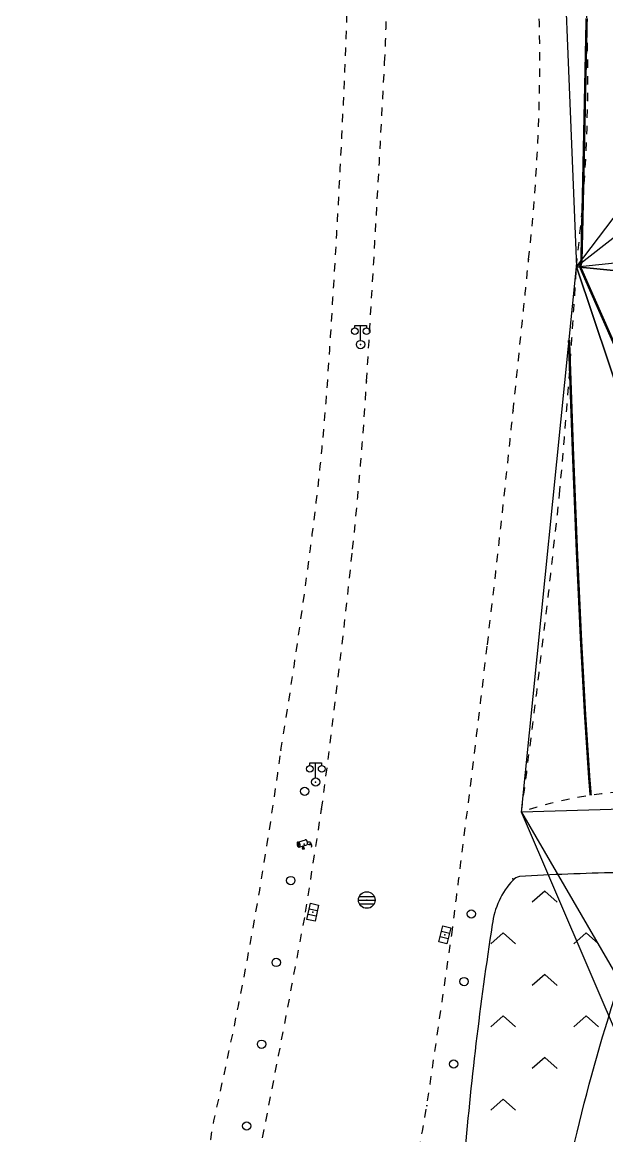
# Model space of a CAD drawing. Extents: x 1060 to 1934, y 610 to 1562.
# Drawn here: x 1060 to 1095.2, y 740.9 to 807.9 of the extents above; entities that cross this region are included whole.
import ezdxf

# ---------------------------------------------------------------- set-up
doc = ezdxf.new("R2010")
doc.units = 0
doc.header["$LTSCALE"] = 0.5
doc.header["$PDSIZE"] = 0.2
doc.linetypes.add('X6', pattern=[2, 1, -1])
doc.layers.get('0').update_dxf_attribs({"linetype": 'CONTINUOUS'})
for name, color, linetype in [('COMPONENT', 4, 'CONTINUOUS'), ('DGX', 2, 'CONTINUOUS'), ('DLDW', 11, 'CONTINUOUS'), ('DLSS', 4, 'CONTINUOUS'), ('GXYZ', 2, 'CONTINUOUS'), ('SJW', 1, 'CONTINUOUS'), ('ZBTZ', 3, 'CONTINUOUS'), ('ZDH', 1, 'CONTINUOUS')]:
    doc.layers.add(name, color=color, linetype=linetype)

# ---------------------------------------------------------------- blocks, each defined once
blk = doc.blocks.new('gc211')
for p, q in [((0, 0), (-1.5, -1.32)), ((1.5, -1.32), (0, 0))]:
    blk.add_line(p, q)
blk = doc.blocks.new('gcbj0612')
for p, q in [((-0.75, 0.26), (0.16, 0.53)), ((-0.57, -0.34), (0.34, -0.07))]:
    blk.add_line(p, q)
at = {"flags": 128}
for points in [[(-0.73, 0.26), (-0.77, 0.25), (-0.79, 0.23), (-0.81, 0.19), (-0.83, 0.15), (-0.84, 0.1), (-0.84, 0.05), (-0.84, -0.01), (-0.83, -0.07), (-0.81, -0.12), (-0.79, -0.18), (-0.77, -0.23), (-0.74, -0.27), (-0.7, -0.3), (-0.67, -0.33), (-0.63, -0.34), (-0.6, -0.34), (-0.57, -0.34), (-0.54, -0.32), (-0.51, -0.29), (-0.49, -0.25), (-0.48, -0.2), (-0.47, -0.15), (-0.47, -0.1), (-0.48, -0.04), (-0.49, 0.02), (-0.51, 0.07), (-0.54, 0.13), (-0.56, 0.17), (-0.6, 0.21), (-0.63, 0.24), (-0.67, 0.26), (-0.7, 0.27)], [(-0.71, 0.18), (-0.72, 0.17), (-0.75, 0.12), (-0.75, 0.04), (-0.74, -0.06), (-0.7, -0.15), (-0.66, -0.22), (-0.62, -0.25), (-0.6, -0.26), (-0.59, -0.24), (-0.57, -0.2), (-0.56, -0.12), (-0.58, -0.02), (-0.61, 0.08), (-0.66, 0.14), (-0.7, 0.17)]]:
    blk.add_lwpolyline(points, close=True, dxfattribs=at)
blk.add_lwpolyline([(0.3, -0.08), (0.33, -0.07), (0.36, -0.05), (0.38, -0.02), (0.4, 0.02), (0.41, 0.07), (0.42, 0.12), (0.41, 0.18), (0.41, 0.23), (0.39, 0.29), (0.37, 0.35), (0.35, 0.4), (0.32, 0.44), (0.28, 0.48), (0.25, 0.51), (0.21, 0.52), (0.18, 0.53), (0.15, 0.52)], dxfattribs=at)
at = {"extrusion": (0, 0, -1), "flags": 128}
blk.add_lwpolyline([(-0.4, 0.25), (-0.51, 0.28), (-0.61, 0.29), (-0.69, 0.27), (-0.77, 0.2), (-0.81, 0.09), (-0.82, -0.01), (-0.8, -0.06), (-0.76, -0.08), (-0.7, -0.09), (-0.64, -0.09), (-0.59, -0.07), (-0.57, -0.04), (-0.59, -0.01), (-0.63, 0.02), (-0.69, 0.03), (-0.75, 0.03), (-0.79, 0.02), (-0.84, -0.01), (-0.89, -0.1), (-0.91, -0.19), (-0.9, -0.29), (-0.87, -0.38)], dxfattribs=at)
blk.add_lwpolyline([(-0.09, -0.2), (-0.22, -0.54), (0.05, -0.54)], close=True)
blk = doc.blocks.new('gc041')
for p, q in [((-1, 0.5), (1, 0.5)), ((-1, -0.5), (-1, 0.5)), ((-0.33, 0.5), (-0.33, -0.5)), ((0.33, 0.5), (0.33, -0.5)), ((1, 0.5), (1, -0.5)), ((1, -0.5), (-1, -0.5))]:
    blk.add_line(p, q)
blk = doc.blocks.new('gcbj0103')
for p, q in [((-1, 0), (1, 0)), ((-0.9, 0.43), (0.9, 0.43)), ((-0.88, -0.47), (0.88, -0.47))]:
    blk.add_line(p, q)
blk.add_circle((0, 0), 1)
blk = doc.blocks.new('gc170')
at = {"linetype": 'Continuous'}
blk.add_circle((0, 0), 0.5, dxfattribs=at)
blk = doc.blocks.new('gc097')
for p, q in [((-0.7, 2), (-0.7, 2.3)), ((-0.7, 2.3), (0.7, 2.3)), ((0, 0.5), (0, 2.3)), ((0.7, 2.3), (0.7, 2))]:
    blk.add_line(p, q)
for centre, radius in [((-0.7, 1.6), 0.4), ((0.73, 1.6), 0.4), ((0, 0), 0.5)]:
    blk.add_circle(centre, radius)

msp = doc.modelspace()

# ---------------------------------------------------------------- linework, layer by layer
at = {"linetype": 'Continuous'}
msp.add_point((1077.662, 762.208, 10.243), dxfattribs=at)
at = {"layer": 'DGX', "color": 3, "linetype": 'Continuous', "const_width": 0.15, "elevation": 10, "flags": 128}
for points in [[(1096.178, 787.331), (1095.243, 789.442), (1094.516, 791.085), (1093.997, 792.26), (1093.686, 792.968), (1093.583, 793.207), (1093.585, 793.214), (1093.588, 793.223), (1093.591, 793.235), (1093.594, 793.249), (1093.599, 793.266), (1093.604, 793.284), (1093.609, 793.306), (1093.616, 793.329), (1093.622, 793.354), (1093.628, 793.378), (1093.634, 793.403), (1093.64, 793.427), (1093.645, 793.452), (1093.649, 793.476), (1093.654, 793.5), (1093.658, 793.525), (1093.666, 793.774), (1093.683, 794.475), (1093.71, 795.627), (1093.745, 797.23), (1093.789, 799.285), (1093.842, 801.79), (1093.905, 804.747), (1093.976, 808.155)], [(1092.913, 788.793), (1093.15, 782.084), (1093.389, 776.099), (1093.633, 770.838), (1093.879, 766.3), (1094.13, 762.486), (1094.218, 761.406)]]:
    msp.add_lwpolyline(points, dxfattribs=at)
at = {"layer": 'DLSS', "linetype": 'X6', "flags": 128}
for points in [[(1090.485, 793.653, 0.058917), (1090.334, 818.949, 0.076519), (1085.006, 837.731, 0.003629), (1079.665, 849.182, 0.013257), (1078.098, 852.266, 0.020153), (1076.725, 854.572, 0.010795), (1073.901, 858.71)], [(1075.572, 764.117, 0.009108), (1077.569, 777.967, 0.014563), (1078.408, 786.68, 0.003736), (1079.144, 799.093, 0.004419), (1079.596, 809.595, 0.038607), (1079.093, 817.424, 0.045262), (1075.003, 831.642)], [(1408.544, 686.429, 0.003219), (1404.524, 685.593, 0.008858), (1403.071, 685.254, 0.003595), (1393.075, 682.658, 0.00648), (1387.559, 681.106, 0.029024), (1377.19, 677.377, 0.035153), (1369.09, 673.226, 0.009575), (1366.213, 671.41, 0.00381), (1359.107, 666.655, 0.02337), (1349.285, 659.279, -0.0205), (1338.138, 650.808, -0.057318), (1326.617, 644.598, -0.062614), (1315.015, 641.577, -0.042178), (1308.343, 641.274, -0.017523), (1292.335, 642.46, -0.001962), (1271.736, 647.779, 0.075148), (1253.918, 651.725, 0.065994), (1239.995, 650.749, 0.05986), (1225.406, 645.892, 0.049769), (1212.85, 637.909, -0.000641), (1197.319, 626.144, -0.066341), (1178.937, 616.632, -0.070545), (1156.393, 611.204, -0.102984), (1130.452, 611.278, -0.081812), (1100.142, 623.081, -0.059306), (1082.007, 636.955, -0.073347), (1070.772, 651.649, -0.089119), (1060.695, 677.995, -0.07546), (1060.664, 695.964, -0.047147), (1063.441, 708.596, 0.012072), (1068.13, 724.192, 0.012054), (1071.532, 741.814, 0.022876), (1075.572, 764.117)], [(1112.766, 756.553, 0.04923), (1108.717, 759.103, 0.04923), (1104.248, 760.812, 0.074093), (1097.119, 761.664, 0.074093), (1090.052, 760.401)], [(1407.976, 689.595, 0.014204), (1384.453, 683.319, 0.043111), (1370.438, 677.394, 0.034186), (1358.429, 669.907, -0.039245), (1344.84, 660.003, -0.061802), (1339.833, 655.752, -0.163796), (1315.12, 644.651, -0.078504), (1292.99, 645.399, 0.005671), (1254.47, 654.693, 0.118848), (1224.197, 648.698, 0.053352), (1190.789, 625.621, -0.113603), (1158.789, 614.503, -0.181463), (1100.635, 626.274, -0.137265), (1073.695, 652.671, -0.185452), (1063.693, 696.122, -0.01739), (1070.187, 719.966, 0.006791), (1077.06, 754.369)]]:
    msp.add_lwpolyline(points, format="xyb", dxfattribs=at)
at = {"layer": 'DLSS', "linetype": 'X6', "elevation": 10.381}
msp.add_lwpolyline([(1078.021, 760.58, 0.006994), (1079.889, 776.219, 0.01087), (1080.731, 786.319, 0.002442), (1081.815, 805.472, 0.011171), (1081.938, 809.665, 0.054039), (1081.464, 818.759, 0.04498), (1077.24, 832.866, -0.088763)], format="xyb", dxfattribs=at)
at = {"layer": 'DLSS', "linetype": 'X6'}
for points in [[(1090.052, 760.401, 0.006492), (1092.34, 779.502, 0.008869), (1093.358, 793.206, 0.070147), (1092.838, 819.831, 0.010095), (1092.189, 822.267, 0.020676)], [(1085.852, 753.019, 0.002859), (1088.001, 770.464, 0.003547), (1089.552, 784.545, 0.000136), (1090.265, 791.486, 0.000436), (1090.485, 793.653, 0.017027)]]:
    msp.add_lwpolyline(points, format="xyb", dxfattribs=at)
at = {"layer": 'DLSS', "linetype": 'X6', "flags": 128}
msp.add_lwpolyline([(1077.06, 754.369), (1078.021, 760.58)], dxfattribs=at)
at = {"layer": 'DLSS', "linetype": 'X6', "elevation": 10.381, "flags": 128}
msp.add_lwpolyline([(1406.377, 698.493, 0.040196), (1380.811, 691.104, 0.046114), (1365.746, 684.592, -0.006149), (1355.424, 678.263, 0.026814), (1340.996, 667.572, -0.049423), (1333.32, 661.365, -0.141239), (1315.58, 653.597, -0.120865), (1286.586, 655.821, 0.047545), (1252.141, 664.103, 0.093214), (1221.234, 657.155, 0.045435), (1187.865, 635.252, -0.108268), (1155.696, 623.414, -0.179875), (1099.296, 637.541, -0.113409), (1076.526, 665.961, -0.121586), (1073.326, 700.085, -0.052532), (1078.185, 718.329, 0.040051), (1084.357, 742.749), (1084.357, 742.749, 0.001981), (1085.852, 753.019, -0.13998)], format="xyb", dxfattribs=at)
at = {"layer": 'SJW', "linetype": 'Continuous'}
for points in [[(1119.607, 827.803, 14.364), (1092.189, 822.267, 9.64), (1093.358, 793.206, 9.947)], [(1119.607, 827.803, 14.364), (1129.813, 821.643, 16.738), (1093.358, 793.206, 9.947)], [(1129.813, 821.643, 16.738), (1093.358, 793.206, 9.947), (1137.538, 797.827, 20.078)], [(1093.358, 793.206, 9.947), (1137.538, 797.827, 20.078), (1135.53, 789.056, 20.118)], [(1093.358, 793.206, 9.947), (1104.248, 760.812, 9.067), (1090.052, 760.401, 10.341)], [(1093.358, 793.206, 9.947), (1135.53, 789.056, 20.118), (1104.248, 760.812, 9.067)], [(1104.248, 760.812, 9.067), (1090.052, 760.401, 10.341), (1112.553, 721.701, 9.04)], [(1090.052, 760.401, 10.341), (1112.553, 721.701, 9.04), (1114.796, 702.783, 9.016)]]:
    msp.add_polyline3d(points, close=True, dxfattribs=at)
at = {"layer": 'ZBTZ', "linetype": 'Continuous', "flags": 128}
msp.add_lwpolyline([(1091.715, 732.42, -0.044697), (1096.198, 750.835), (1102.143, 754.475), (1105.298, 756.615, 0.013821), (1101.634, 756.77, 0.008644), (1095.772, 756.754, 0.010062), (1089.926, 756.519, 0.155047), (1089.548, 756.306, 0.160007), (1088.293, 753.631, 0.018284), (1086.595, 739.278, -0.023123)], format="xyb", dxfattribs=at)
at = {"layer": 'ZDH', "linetype": 'Continuous'}
for p in [(1090.485, 793.653, 9.773), (1093.358, 793.206, 9.947), (1080.365, 788.529, 10.012), (1080.731, 786.319, 9.884), (1089.552, 784.545, 9.851), (1075.572, 764.117, 10.329), (1075.572, 764.117, 10.329), (1078.021, 760.58, 10.184), (1078.021, 760.58, 10.184), (1090.052, 760.401, 10.341), (1076.964, 758.468, 10.33), (1076.964, 758.468, 10.33), (1089.537, 756.378, 10.367), (1089.537, 756.378, 10.367), (1080.741, 755.109, 10.301), (1080.741, 755.109, 10.301), (1077.484, 754.369, 10.236), (1077.484, 754.369, 10.236), (1085.44, 753.019, 10.238), (1085.44, 753.019, 10.238)]:
    msp.add_point(p, dxfattribs=at)

# ---------------------------------------------------------------- block references
at = {"layer": 'COMPONENT', "linetype": 'Continuous', "xscale": 0.5, "yscale": 0.5}
msp.add_blockref('gcbj0612', (1076.964, 758.468, 10.33), dxfattribs=at)
at = {"layer": 'DLDW', "linetype": 'Continuous', "xscale": 0.5, "yscale": 0.5}
for p in [(1080.365, 788.529, 10.012), (1077.662, 762.208, 10.243)]:
    msp.add_blockref('gc097', p, dxfattribs=at)
at = {"layer": 'GXYZ', "linetype": 'Continuous', "xscale": 0.5, "yscale": 0.5}
msp.add_blockref('gcbj0103', (1080.741, 755.109), dxfattribs=at)
at = {"layer": 'GXYZ', "linetype": 'Continuous', "xscale": 0.5, "yscale": 0.5, "zscale": 0.5}
for p, rotation in [((1077.484, 754.369), 78.06582179520592), ((1085.44, 753.019, 10.238), 76.09183904366378)]:
    msp.add_blockref('gc041', p, dxfattribs=dict(at, rotation=rotation))
at = {"layer": 'ZBTZ', "linetype": 'Continuous', "xscale": 0.5, "yscale": 0.5}
for p, rotation in [((1077, 761.65), 82.72790538350326), ((1076.165, 756.277), 79.87907363231471), ((1087.035, 754.271), 83.8309389583266), ((1075.287, 751.355), 79.87907363231471), ((1086.596, 750.203), 83.8309389583266), ((1074.408, 746.433), 79.87907363231471), ((1085.972, 745.242), 82.70640029042968), ((1073.508, 741.514), 79.31097712890349)]:
    msp.add_blockref('gc170', p, dxfattribs=dict(at, rotation=rotation))
for p in [(1091.449, 755.632), (1088.949, 753.132), (1093.949, 753.132), (1091.449, 750.632), (1088.949, 748.132), (1093.949, 748.132), (1091.449, 745.632), (1088.949, 743.132)]:
    msp.add_blockref('gc211', p, dxfattribs=at)

doc.saveas('drawing.dxf')
